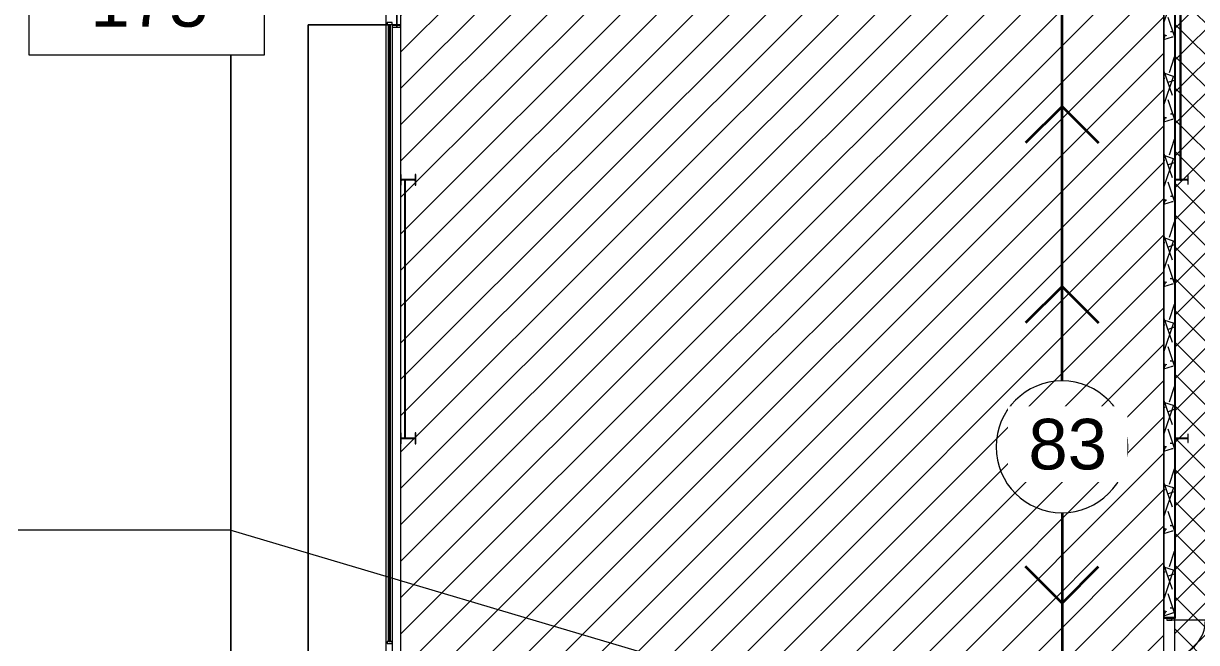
# Model space of a CAD drawing. Header units: inches. Extents: x -1442 to 61540, y -36095 to 93.
# Drawn here: x 55967 to 57061, y -22299 to -21722 of the extents above; entities that cross this region are included whole.
import ezdxf

# ---------------------------------------------------------------- set-up
doc = ezdxf.new("R2010")
doc.units = ezdxf.units.IN
doc.header["$MEASUREMENT"] = 0
for name, color, linetype, lineweight in [('A-DETL', 90, 'Continuous', 9), ('A-DETL-GENF', 92, 'Continuous', 9), ('A-DETL-THIN', 151, 'Continuous', 9), ('A-DOOR', 31, 'Continuous', 9), ('A-FLOR', 192, 'Continuous', 9), ('A-GLAZ-CWMG', 51, 'Continuous', 9), ('A-WALL', 113, 'Continuous', 9), ('A-WALL-PATT', 111, 'Continuous', 15), ('C-TOPO', 7, 'Continuous', 9), ('G-ANNO-TEXT', 231, 'Continuous', 9), ('I-WALL', 2, 'Continuous', 9), ('L-SITE-WALL', 31, 'Continuous', 9), ('S-BEAM', 12, 'Continuous', 9), ('S-COLS', 52, 'Continuous', 9)]:
    doc.layers.add(name, color=color, linetype=linetype, lineweight=lineweight)
doc.styles.add('Arial_1', font='arial.ttf', dxfattribs={"height": 47.209581})

# ---------------------------------------------------------------- blocks, each defined once
blk = doc.blocks.new('Struct_Xcel_Sports Complex_rvt-2-Life Safety Plan')
at = {"layer": 'A-FLOR', "color": 7}
for p, q in [((22066.1, -21722.9), (22066.1, -21649.2)), ((22066.1, -21725.3), (22066.1, -21723.2))]:
    blk.add_line(p, q, dxfattribs=at)
at = {"layer": 'L-SITE-WALL', "color": 7}
for p, q in [((22066.1, -21649.2), (22066.1, -21722.9)), ((22058.1, -22298.4), (22058.1, -21722.7)), ((22066.1, -21723.2), (22066.1, -21725.3))]:
    blk.add_line(p, q, dxfattribs=at)
blk = doc.blocks.new('Girt_C - 8_D-1405485-Life Safety Plan')
at = {"layer": 'S-BEAM'}
for p, q in [((22061.6, -21725.3), (22061.6, -22336.6)), ((22061.7, -21725.3), (22061.8, -21725.3)), ((22061.8, -21725.3), (22069.5, -21725.3)), ((22069.5, -21725.3), (22069.5, -21725.3)), ((22069.6, -21862.6), (22069.6, -21725.3)), ((22069.6, -22103.8), (22069.6, -21872.6)), ((22069.6, -22336.6), (22069.6, -22113.8))]:
    blk.add_line(p, q, dxfattribs=at)
blk = doc.blocks.new('Rectangular Mullion - Exterior 2_ x 4_5_-1142339-Life Safety Plan')
at = {"layer": 'A-GLAZ-CWMG'}
for p, q in [((-2, 3), (0, 3)), ((-2, -1.5), (-2, 3)), ((0, 3), (0, -1.5)), ((0, -1.5), (-2, -1.5))]:
    blk.add_line(p, q, dxfattribs=at)
blk = doc.blocks.new('Rectangular Mullion - Exterior 2_ x 4_5_-1212758-Life Safety Plan')
at = {"layer": 'A-GLAZ-CWMG'}
for p, q in [((-2, 1.5), (0, 1.5)), ((-2, -3), (-2, 1.5)), ((0, 1.5), (0, -3)), ((0, -3), (-2, -3))]:
    blk.add_line(p, q, dxfattribs=at)
blk = doc.blocks.new('Door_Single_Storefront - one-V65-Life Safety Plan')
at = {"layer": 'A-DOOR'}
for p, q in [((-17.2, 34.4), (-17.2, 5.6)), ((-17.2, 5.6), (-17.2, 0))]:
    blk.add_line(p, q, dxfattribs=at)
for start, end in [(9.4944, 90), (360, 9.4944)]:
    blk.add_arc((-17.2, 0), 34.4, start, end, dxfattribs=at)
blk = doc.blocks.new('Rectangular Mullion - Interior 1_75_ x 4_5_-1220297-Life Safety Plan')
at = {"layer": 'A-GLAZ-CWMG'}
for p, q in [((-1.75, 3), (0, 3)), ((-1.75, -1.5), (-1.75, 3)), ((0, 3), (0, -1.5)), ((0, -1.5), (-1.75, -1.5))]:
    blk.add_line(p, q, dxfattribs=at)
blk = doc.blocks.new('Round Bar - 1_-1251515-Life Safety Plan')
at = {"layer": 'S-BEAM'}
for p, q in [((22796.3, -21748.2), (22796.3, -21867.6)), ((22797.3, -21867.6), (22797.3, -21748.2))]:
    blk.add_line(p, q, dxfattribs=at)
for centre, start_param, end_param in [((22796.8, -21626.3), 0.785398, 1.570796), ((22796.8, -21867.6), 0, 3.141593), ((22796.8, -21867.6), 3.141593, 6.283185)]:
    blk.add_ellipse(centre, major_axis=(0.5, 0), ratio=0.829527, start_param=start_param, end_param=end_param, dxfattribs=at)
blk = doc.blocks.new('Round Bar - 1_-1251605-Life Safety Plan')
at = {"layer": 'S-BEAM'}
for p, q in [((22796.3, -21626.3), (22796.3, -21749)), ((22797.3, -21749), (22797.3, -21626.3))]:
    blk.add_line(p, q, dxfattribs=at)
for centre, start_param, end_param in [((22796.8, -21626.3), 0, 3.141593), ((22796.8, -21626.3), 3.141593, 6.283185), ((22796.8, -21867.6), 3.926991, 4.712389)]:
    blk.add_ellipse(centre, major_axis=(0.5, 0), ratio=0.836579, start_param=start_param, end_param=end_param, dxfattribs=at)
blk = doc.blocks.new('Round Bar - 1_-1267021-Life Safety Plan')
at = {"layer": 'S-BEAM'}
for p, q in [((22073.1, -21867.7), (22073.1, -21988.9)), ((22074.1, -21988.9), (22074.1, -21867.7))]:
    blk.add_line(p, q, dxfattribs=at)
for centre, start_param, end_param in [((22073.6, -21867.7), 0, 3.141593), ((22073.6, -21867.7), 3.141593, 6.283185), ((22073.6, -22108.8), 3.926991, 5.497787)]:
    blk.add_ellipse(centre, major_axis=(0.5, 0), ratio=0.507473, start_param=start_param, end_param=end_param, dxfattribs=at)
blk = doc.blocks.new('Round Bar - 1_-1267063-Life Safety Plan')
at = {"layer": 'S-BEAM'}
for p, q in [((22073.1, -21987.6), (22073.1, -22108.8)), ((22074.1, -22108.8), (22074.1, -21987.6))]:
    blk.add_line(p, q, dxfattribs=at)
for start_param, end_param in [(0, 3.141593), (3.141593, 6.283185)]:
    blk.add_ellipse((22073.6, -22108.8), major_axis=(0.5, 0), ratio=0.507473, start_param=start_param, end_param=end_param, dxfattribs=at)

msp = doc.modelspace()

# ---------------------------------------------------------------- hatches: boundary and pattern name
at = {"layer": 'A-DETL-GENF'}
h = msp.add_hatch(dxfattribs=at)
h.set_pattern_fill('FP_13', color=8, style=0, pattern_type=2)
h.set_pattern_definition([(45, (34248.79, 0), (-14.849242, 14.849242), []), (135, (34248.79, 0), (-14.849242, -14.849242), [])])
h.paths.add_polyline_path([(59946.1, -22359.6), (60520.2, -22359.6), (60520.2, -21134.2), (57040.1, -21134.3), (57040.2, -22359.6), (59872, -22359.6)], flags=0)
h.paths.add_polyline_path([(59071.1, -22354.8), (59071.1, -22354.8), (59071.3, -22354.8)], flags=0)
h.paths.add_polyline_path([(57913.1, -22354.8), (57913.1, -22354.8), (57913.3, -22354.8)], flags=0)
h.paths.add_polyline_path([(58926.6, -22354.4), (58926.6, -22354.4), (58926.9, -22354.4)], flags=0)
h.paths.add_polyline_path([(57768.6, -22354.4), (57768.6, -22354.4), (57768.9, -22354.4)], flags=0)
h.paths.add_polyline_path([(57816, -22354.4), (57816, -22354.4), (57819.3, -22354.4)], flags=0)
h.paths.add_polyline_path([(57045.1, -21748.6), (57045.1, -21748.6), (57045.1, -21747.3)], flags=0)
h.paths.add_polyline_path([(57741.9, -21138.8), (57741.9, -21138.8), (57744.9, -21138.8)], flags=0)
h.paths.add_polyline_path([(57798.1, -21138.3), (57798.1, -21138.3), (57798.6, -21138.3)], flags=0)
h = msp.add_hatch(dxfattribs=at)
h.set_pattern_fill('FP_15', color=8, style=0, pattern_type=2)
h.set_pattern_definition([(45, (34248.79, 0), (-16.970563, 16.970563), [])])
h.paths.add_polyline_path([(56420.3, -22786.6), (56748.9, -22786.6), (56748.9, -22652.5), (57052.8, -22652.4), (57052.8, -22370.3), (57030.2, -22370.3), (57030.2, -21481.4), (56318.3, -21481.4), (56318.4, -22613.1), (56420.3, -22613.1), (56420.3, -22783)], flags=0)
at = {"layer": 'A-WALL-PATT', "lineweight": 9}
h = msp.add_hatch(dxfattribs=at)
h.set_pattern_fill('FP_5', color=256, style=0, pattern_type=2)
h.set_pattern_definition([(161.57, (34250.711, 1.92), (-15.3613961, -0.00164304), [0, -109.286, 12.134, 0]), (18.43, (34246.871, 1.92), (-15.3613961, 0.00164304), [0, -109.286, 12.134, 0]), (108.43, (34250.711, 1.92), (7.6769067, -38.40367936), [36.422, -84.998]), (71.57, (34246.871, 1.92), (7.6769067, 38.40367936), [36.422, -84.998])])
h.paths.add_polyline_path([(57040.1, -22359.6), (57040.1, -22350.9), (57030.2, -22350.9), (57030.2, -22359.6)], flags=0)
h.paths.add_polyline_path([(57040.1, -22275.8), (57040.1, -21482.2), (57030.2, -21482.2), (57030.2, -22275.8)], flags=0)
at = {"layer": 'A-WALL-PATT', "lineweight": 9, "transparency": 33554649}
msp.add_hatch(color=256, dxfattribs=at).paths.add_polyline_path([(56308.8, -22298.3), (56308.8, -21723), (56307.3, -21723), (56307.3, -22298.3)], flags=0)
at = {"layer": 'S-COLS'}
h = msp.add_hatch(dxfattribs=at)
h.set_pattern_fill('FP_8', color=256, style=0, pattern_type=2)
h.set_pattern_definition([(45, (34248.79, 0), (-38.01406, 38.01406), []), (45, (34248.79, 57.6), (-38.01406, 38.01406), [])])
h.paths.add_polyline_path([(56310.4, -21725.3), (56310.8, -21724.9), (56311.1, -21723.2), (56317.8, -21723.3), (56318.2, -21725.1), (56318.3, -21725.2), (56318.2, -21722.9), (56310.4, -21722.9), (56310.4, -21724.9)], flags=0)

# ---------------------------------------------------------------- linework, layer by layer
at = {"layer": 'A-DETL'}
msp.add_line((57040.1, -21134.2), (57040.1, -22359.6), dxfattribs=at)
at = {"layer": 'A-DETL', "lineweight": 35}
for p, q in [((56935.1, -22055.3), (56935.1, -21677.3)), ((56935.1, -21799.1), (56901.2, -21833.1)), ((56935.1, -21799.1), (56969.1, -21833.1)), ((56935.1, -21967.1), (56901.2, -22001.1)), ((56935.1, -21967.1), (56969.1, -22001.1)), ((56935.1, -22178.3), (56935.1, -22524)), ((56935.1, -22262.5), (56901.2, -22228.5)), ((56935.1, -22262.5), (56969.1, -22228.5))]:
    msp.add_line(p, q, dxfattribs=at)
at = {"layer": 'A-DETL-THIN'}
for p, q in [((56318.3, -21481.4), (56318.3, -22613.1)), ((57030.2, -22370.3), (57030.2, -21481.4)), ((55971.5, -21575.2), (55971.5, -21751)), ((56191.3, -21751), (56191.3, -21575.2)), ((55971.5, -21751), (56191.3, -21751))]:
    msp.add_line(p, q, dxfattribs=at)
for start, end in [(0, 180), (180, 0)]:
    msp.add_arc((56935.1, -22116.8), 61.5, start, end, dxfattribs=at)
at = {"layer": 'A-WALL'}
for p, q in [((57040.2, -21482.2), (57040.2, -22275.8)), ((57030.2, -22275.8), (57040.1, -22275.8))]:
    msp.add_line(p, q, dxfattribs=at)
at = {"layer": 'A-WALL', "lineweight": 15}
for p, q in [((56307.3, -21723), (56307.3, -22298.3)), ((56308.8, -21723), (56307.3, -21723)), ((56308.8, -22298.3), (56308.8, -21723)), ((56307.3, -22298.3), (56308.8, -22298.3))]:
    msp.add_line(p, q, dxfattribs=at)
at = {"layer": 'C-TOPO'}
for p, q in [((56306.9, -21722.9), (56232, -21722.9)), ((56232, -21722.9), (56232, -21796.4)), ((56232, -21796.4), (56232, -21722.9)), ((56232, -21722.9), (56306.9, -21722.9)), ((56306.9, -21722.7), (56306.9, -21722.9)), ((56306.9, -21722.9), (56306.9, -21722.7)), ((56160, -21862.3), (56160, -21751)), ((56160, -21751), (56160, -21862.3)), ((56232, -21796.4), (56232, -22542.9)), ((56232, -22542.9), (56232, -21796.4)), ((56160, -22627.3), (56160, -21862.3)), ((56160, -21862.3), (56160, -22627.3))]:
    msp.add_line(p, q, dxfattribs=at)
at = {"layer": 'G-ANNO-TEXT', "color": 145}
for p, q in [((56159.3, -22194.5), (55961.7, -22194.5)), ((56590.5, -22322.7), (56159.3, -22194.5))]:
    msp.add_line(p, q, dxfattribs=at)
at = {"layer": 'I-WALL', "lineweight": 15}
for p, q in [((57040.9, -22276.6), (57040.9, -21336.9)), ((57030.2, -21481.4), (57030.2, -22276.6)), ((57030.2, -22276.6), (57040.1, -22276.6)), ((57040.2, -22276.6), (57040.9, -22276.6))]:
    msp.add_line(p, q, dxfattribs=at)
at = {"layer": 'L-SITE-WALL'}
for p, q in [((56304.9, -22800.8), (56304.9, -20889.6)), ((56306.9, -21722.7), (56306.9, -22298.4))]:
    msp.add_line(p, q, dxfattribs=at)
at = {"layer": 'S-COLS', "lineweight": 13}
for p, q in [((56318.3, -21722.9), (56310.4, -21722.9)), ((56310.4, -21722.9), (56310.4, -21725.3)), ((56310.8, -21724.9), (56311.1, -21723.2)), ((56311.1, -21723.2), (56317.8, -21723.2)), ((56317.8, -21723.2), (56318, -21724.9)), ((56318.4, -21725.3), (56318.4, -21722.9)), ((56318.9, -21862.6), (56318.4, -21862.6)), ((56318.4, -21862.6), (56318.4, -21872.6)), ((56318.9, -21866.7), (56318.9, -21862.6)), ((56331.3, -21867.4), (56319.6, -21867.4)), ((56319.6, -21867.7), (56321.9, -21867.7)), ((56322.8, -21867.7), (56331.3, -21867.7)), ((56332.4, -21862.6), (56332, -21862.6)), ((56332, -21862.6), (56332, -21866.7)), ((56332.4, -21872.6), (56332.4, -21862.6)), ((57040.6, -21863.6), (57040.2, -21863.6)), ((57040.2, -21863.6), (57040.2, -21871.6)), ((57040.6, -21866.7), (57040.6, -21863.6)), ((57045.1, -21867.4), (57041.3, -21867.4)), ((57041.3, -21867.7), (57045.2, -21867.7)), ((57045.9, -21867.7), (57051.8, -21867.7)), ((57051.8, -21867.4), (57046.1, -21867.4)), ((57052.9, -21863.6), (57052.5, -21863.6)), ((57052.5, -21863.6), (57052.5, -21866.7)), ((57052.9, -21871.6), (57052.9, -21863.6)), ((56318.4, -21872.6), (56318.9, -21872.6)), ((56318.9, -21872.6), (56318.9, -21868.4)), ((56332, -21868.4), (56332, -21872.6)), ((56332, -21872.6), (56332.4, -21872.6)), ((57040.2, -21871.6), (57040.6, -21871.6)), ((57040.6, -21871.6), (57040.6, -21868.4)), ((57052.5, -21868.4), (57052.5, -21871.6)), ((57052.5, -21871.6), (57052.9, -21871.6)), ((56318.9, -22103.8), (56318.4, -22103.8)), ((56318.4, -22103.8), (56318.4, -22113.8)), ((56318.9, -22108), (56318.9, -22103.8)), ((56332.4, -22103.8), (56332, -22103.8)), ((56332, -22103.8), (56332, -22108)), ((56332.4, -22113.8), (56332.4, -22103.8)), ((57040.6, -22104.8), (57040.2, -22104.8)), ((57040.2, -22104.8), (57040.2, -22112.8)), ((57040.6, -22108), (57040.6, -22104.8)), ((57052.9, -22104.8), (57052.5, -22104.8)), ((57052.5, -22104.8), (57052.5, -22108)), ((57052.9, -22112.8), (57052.9, -22104.8)), ((56318.4, -22113.8), (56318.9, -22113.8)), ((56318.9, -22113.8), (56318.9, -22109.6)), ((56322, -22108.7), (56319.6, -22108.7)), ((56319.6, -22108.9), (56322.2, -22108.9)), ((56322.8, -22108.9), (56331.3, -22108.9)), ((56331.3, -22108.7), (56322.9, -22108.7)), ((56332, -22109.6), (56332, -22113.8)), ((56332, -22113.8), (56332.4, -22113.8)), ((57040.2, -22112.8), (57040.6, -22112.8)), ((57040.6, -22112.8), (57040.6, -22109.6)), ((57051.8, -22108.7), (57041.3, -22108.7)), ((57041.3, -22108.9), (57051.8, -22108.9)), ((57052.5, -22109.6), (57052.5, -22112.8)), ((57052.5, -22112.8), (57052.9, -22112.8))]:
    msp.add_line(p, q, dxfattribs=at)
for centre, radius, start, end in [((56310.4, -21724.9), 0.39, 270, 0), ((56318.4, -21724.9), 0.39, 180, 225), ((56319.6, -21866.7), 0.691, 180, 270), ((56319.6, -21868.4), 0.691, 90, 180), ((56331.3, -21866.7), 0.691, 270, 0), ((56331.3, -21868.4), 0.691, 0, 90), ((57041.3, -21866.7), 0.691, 180, 270), ((57041.3, -21868.4), 0.691, 90, 180), ((57051.8, -21866.7), 0.691, 270, 0), ((57051.8, -21868.4), 0.691, 0, 90), ((56319.6, -22108), 0.691, 180, 270), ((56331.3, -22108), 0.691, 270, 0), ((57041.3, -22108), 0.691, 180, 270), ((57051.8, -22108), 0.691, 270, 0), ((56319.6, -22109.6), 0.691, 90, 180), ((56331.3, -22109.6), 0.691, 0, 90), ((57041.3, -22109.6), 0.691, 90, 180), ((57051.8, -22109.6), 0.691, 0, 90)]:
    msp.add_arc(centre, radius, start, end, dxfattribs=at)

# ---------------------------------------------------------------- block references
at = {"layer": 'A-DOOR', "rotation": 270}
msp.add_blockref('Door_Single_Storefront - one-V65-Life Safety Plan', (57034.4, -22295.8), dxfattribs=at)
at = {"layer": 'A-GLAZ-CWMG', "extrusion": (0, 0, -1)}
for name, p, rotation in [('Rectangular Mullion - Exterior 2_ x 4_5_-1212758-Life Safety Plan', (-56307.3, -21722.7), 270), ('Rectangular Mullion - Interior 1_75_ x 4_5_-1220297-Life Safety Plan', (-57034.4, -22276.8), 90), ('Rectangular Mullion - Exterior 2_ x 4_5_-1142339-Life Safety Plan', (-56307.3, -22298.4), 90.00000000003713)]:
    msp.add_blockref(name, p, dxfattribs=dict(at, rotation=rotation))
at = {"layer": 'S-BEAM'}
for name in ['Round Bar - 1_-1251515-Life Safety Plan', 'Round Bar - 1_-1251605-Life Safety Plan', 'Girt_C - 8_D-1405485-Life Safety Plan', 'Round Bar - 1_-1267021-Life Safety Plan', 'Round Bar - 1_-1267063-Life Safety Plan']:
    msp.add_blockref(name, (34248.8, 0), dxfattribs=at)

# ---------------------------------------------------------------- texts
at = {"layer": 'G-ANNO-TEXT', "color": 153, "insert": (56084, -21603.7), "char_height": 47.21, "width": 131.328, "attachment_point": 2, "line_spacing_factor": 0.938532, "style": 'Arial_1', "bg_fill": 3, "box_fill_scale": 1.25, "bg_fill_color": 0, "bg_fill_transparency": 0}
msp.add_mtext('35\\P175\\P', dxfattribs=at)

# ---------------------------------------------------------------- next in the draw order: texts
at = {"layer": 'G-ANNO-TEXT', "color": 153, "insert": (56940.4, -22090.6), "char_height": 47.21, "width": 87.552, "attachment_point": 2, "line_spacing_factor": 0.938532, "style": 'Arial_1', "bg_fill": 3, "box_fill_scale": 1.25, "bg_fill_color": 0, "bg_fill_transparency": 0}
msp.add_mtext('83\\P', dxfattribs=at)

# ---------------------------------------------------------------- next in the draw order: block references
at = {"color": 250, "lineweight": 5}
msp.add_blockref('Struct_Xcel_Sports Complex_rvt-2-Life Safety Plan', (34248.8, 0), dxfattribs=at)

doc.saveas('drawing.dxf')
